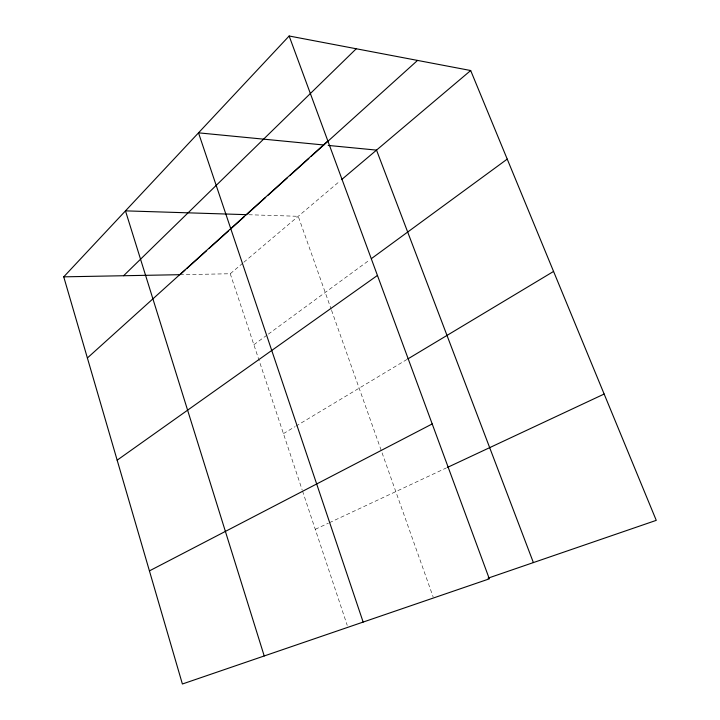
<?xml version="1.0" encoding="UTF-8"?>
<svg xmlns="http://www.w3.org/2000/svg" width="720" height="720" viewBox="0 0 720 720"><rect width="100%" height="100%" fill="white"/><g stroke="black" fill="none" stroke-linecap="round" stroke-linejoin="round"><path stroke-width="0.54" stroke-dasharray="3.6 2.7" d="M180 274.689L230.256 273.753L243 262.98M243.846 262.26L339.93 181.044M253.863 344.736L267.417 334.809M268.317 334.143L369.63 259.92M283.437 433.629L294.939 426.726M295.902 426.15L406.89 359.505M315.27 529.317L328.356 523.188M329.364 522.72L446.274 467.973M248.787 214.74L298.233 216.297L331.191 309.285M331.56 310.338L433.17 597.015M230.256 273.753L302.184 489.978M302.535 491.04L347.229 625.365"/><path stroke-width="1.08" d="M289.143 36L489.33 578.844L182.385 684L63.738 276.84L289.143 36L470.682 70.524L656.262 520.353L488.025 578.169M123.597 275.733L356.247 48.762M87.381 357.984L327.861 140.994M184.995 270.18L180 274.689L63.738 276.84M186.66 268.686L206.622 250.677M209.115 248.427L228.24 231.174M229.905 229.671L244.044 216.918M265.644 197.433L246.546 214.668L125.478 210.861L264.213 655.965M268.137 195.192L287.244 177.957M289.737 175.707L308.835 158.481M311.328 156.231L417.555 60.417M341.631 179.604L470.682 70.524M371.439 258.597L507.231 159.111M117.162 460.179L377.442 275.436M407.853 358.929L553.572 271.431M149.418 570.888L432.207 423.936M447.282 467.496L604.152 394.038M323.793 144.99L198.504 132.84L363.15 622.071M328.185 145.422L376.524 150.111L533.385 562.581"/></g></svg>
